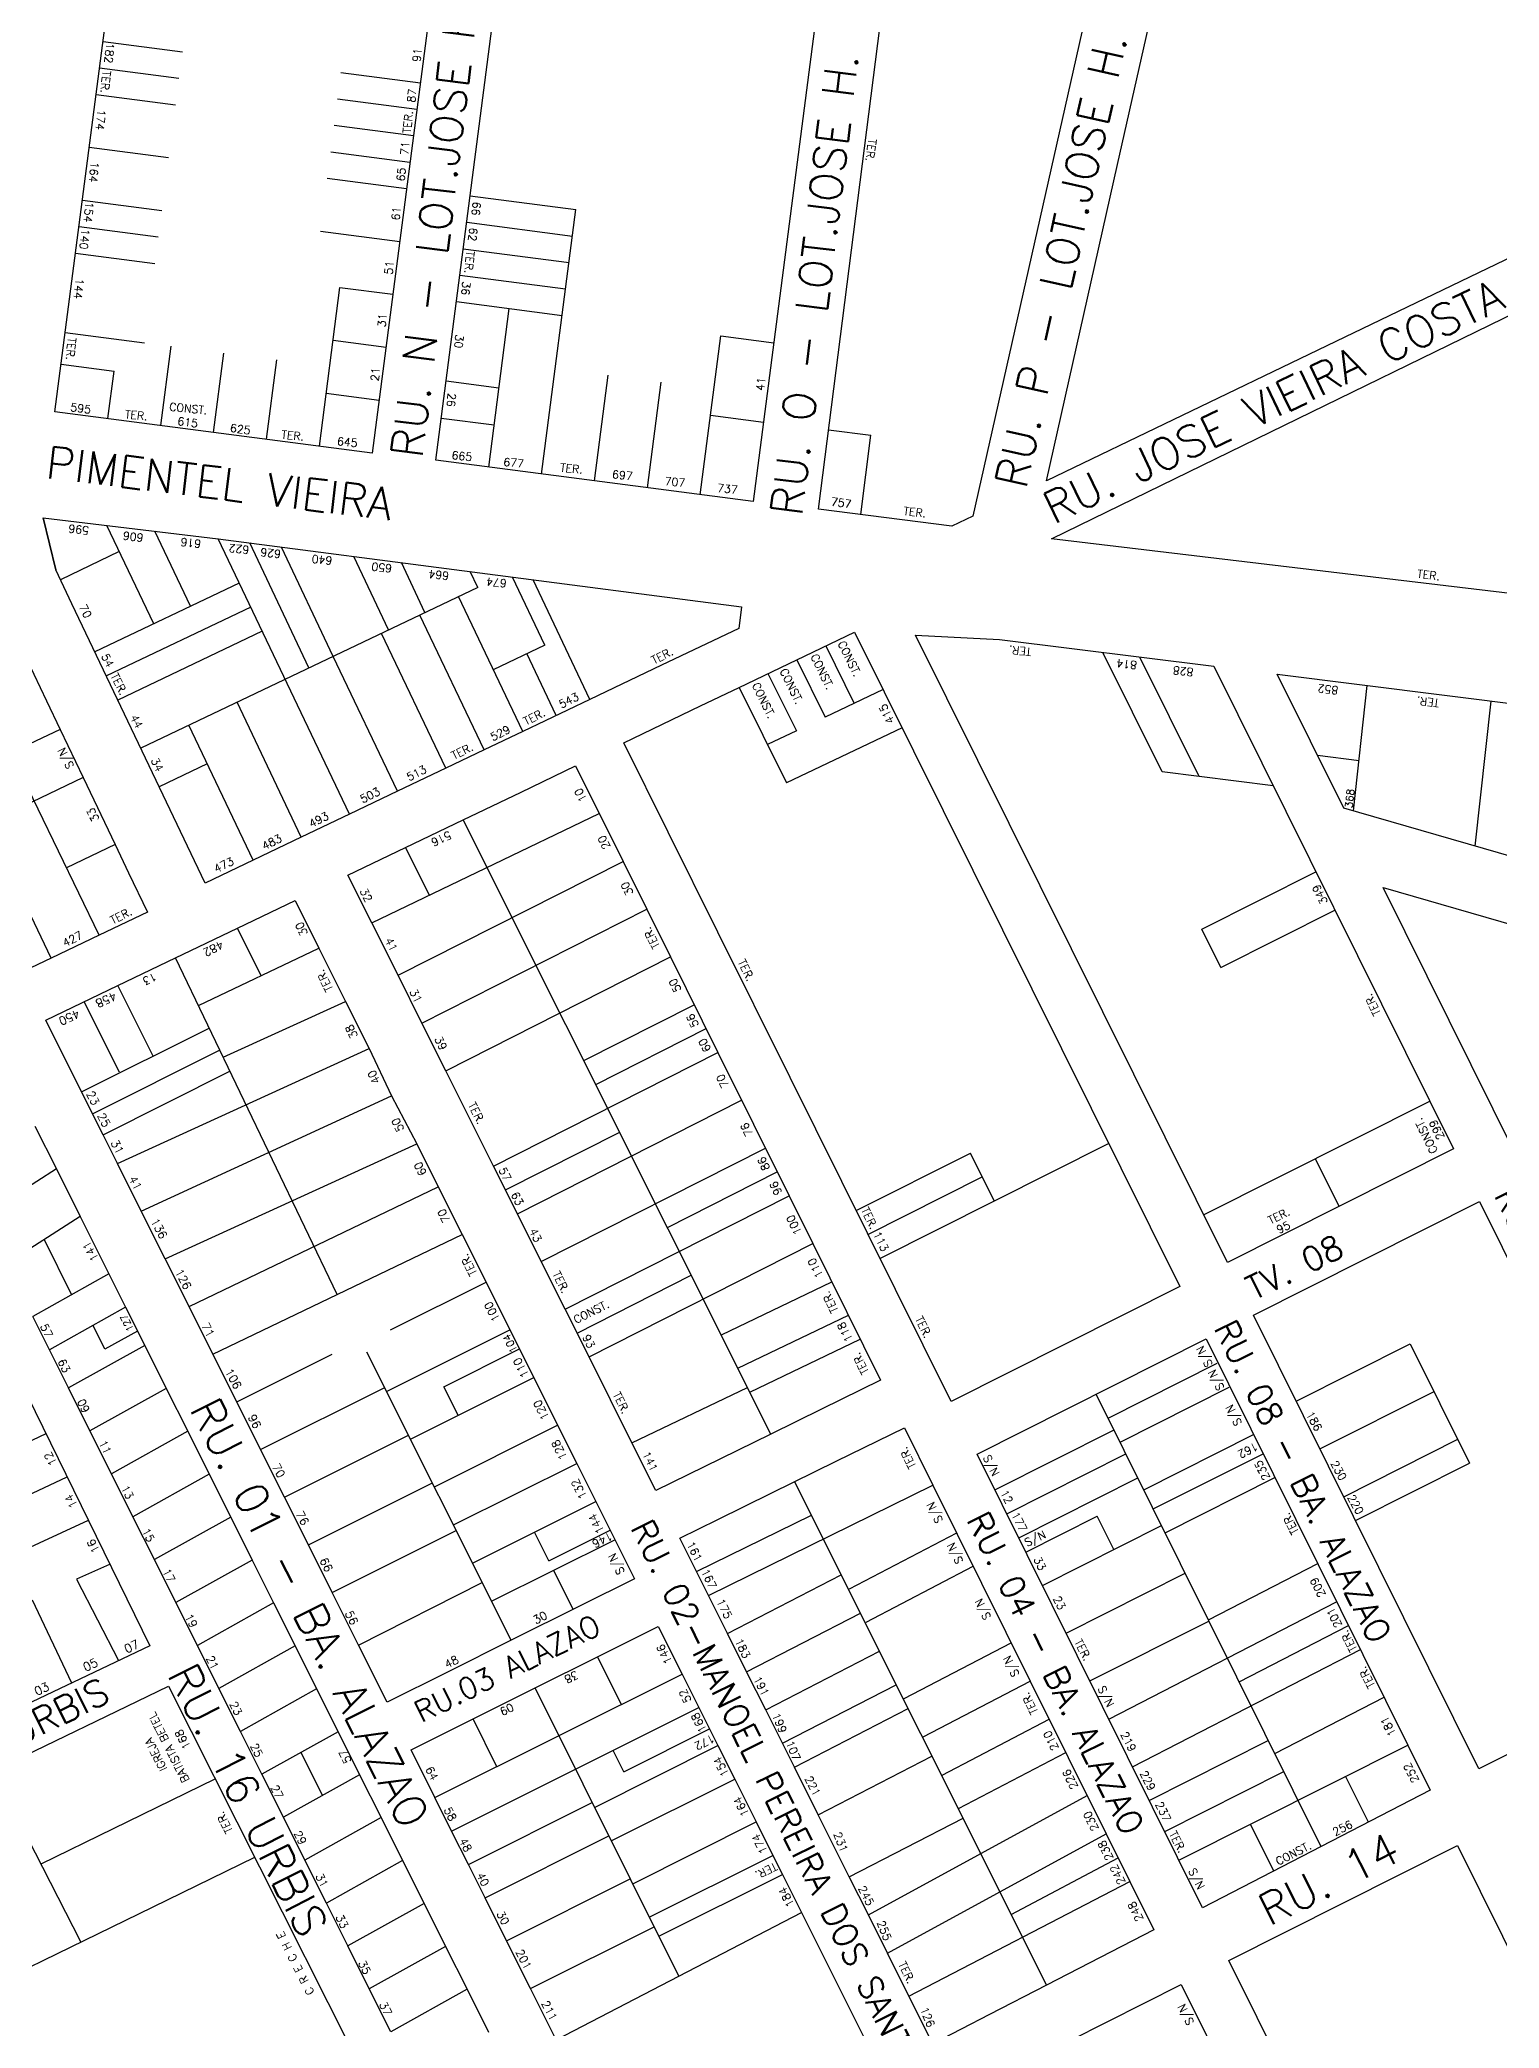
# Model space of a CAD drawing. Extents: x 714896 to 749292, y 8417558 to 8447149.
# Drawn here: x 738520.5 to 738794.2, y 8428348.7 to 8428721.5 of the extents above; entities that cross this region are included whole.
import ezdxf

# ---------------------------------------------------------------- set-up
doc = ezdxf.new("R2010")
doc.units = 0
doc.header["$MEASUREMENT"] = 0
for name, color, linetype in [('LOTE', 7, 'CONTINUOUS'), ('NUM-PORTA', 7, 'CONTINUOUS'), ('QUADRA', 6, 'CONTINUOUS'), ('TEXTO', 7, 'CONTINUOUS'), ('TEXTODERUA', 3, 'CONTINUOUS')]:
    doc.layers.add(name, color=color, linetype=linetype)
doc.styles.add('ROMANS', font='ROMANS.SHX', dxfattribs={"height": 1.5})

msp = doc.modelspace()

# ---------------------------------------------------------------- linework, layer by layer
at = {"layer": 'LOTE', "color": 7}
for p, q in [((738543.18, 8428649.22), (738545.12, 8428664.09)), ((738553.1, 8428647.93), (738555.03, 8428662.8)), ((738563.02, 8428646.64), (738564.95, 8428661.51)), ((738533.27, 8428650.5), (738534.43, 8428659.43)), ((738539.54, 8428501.95), (738586.49, 8428523.56, 521.27)), ((738523.62, 8428509.84), (738509.77, 8428500.97)), ((738528.09, 8428500.9), (738514.25, 8428492.03)), ((738533.47, 8428490.17), (738519.17, 8428482.2)), ((738536.6, 8428483.91), (738522.3, 8428475.94)), ((738538.84, 8428479.44), (738532.72, 8428476.03)), ((738540.18, 8428476.75), (738525.89, 8428468.78)), ((738544.21, 8428468.7), (738529.91, 8428460.74)), ((738521.61, 8428460.16, 523.35), (738507.68, 8428453.61, 524.44)), ((738548.24, 8428460.66), (738533.94, 8428452.69)), ((738525.59, 8428452.03, 523.35), (738511.52, 8428445.48, 524.51)), ((738552.27, 8428452.61), (738537.97, 8428444.64)), ((738556.3, 8428444.56), (738542, 8428436.59)), ((738529.57, 8428443.9, 523.35), (738515.36, 8428437.34, 524.61)), ((738533.58, 8428435.69, 523.35), (738527.37, 8428432.96, 524.25)), ((738560.33, 8428436.51), (738546.03, 8428428.54)), ((738527.37, 8428432.96, 524.25), (738535.27, 8428417.66, 525.98)), ((738519.07, 8428429.06, 524.77), (738526.45, 8428413.47, 525.98)), ((738564.36, 8428428.47), (738550.06, 8428420.5)), ((738568.38, 8428420.42), (738554.09, 8428412.45)), ((738629.57, 8428409.43, 83.15), (738625.11, 8428418.38)), ((738572.41, 8428412.37), (738558.12, 8428404.4)), ((738640.33, 8428358.5, 502.01), (738613.38, 8428412.53)), ((738576.44, 8428404.32), (738562.15, 8428396.35)), ((738606.22, 8428397.77, 83.15), (738601.75, 8428406.72)), ((738630.02, 8428396.8), (738628.01, 8428400.83, -37.42)), ((738528.22, 8428364.94, 525.07), (738511.77, 8428397.03, 524.31)), ((738580.47, 8428396.28), (738566.18, 8428388.31)), ((738584.5, 8428388.23), (738570.21, 8428380.26)), ((738588.53, 8428380.18), (738574.24, 8428372.21)), ((738592.56, 8428372.13), (738578.27, 8428364.16)), ((738596.59, 8428364.08), (738582.29, 8428356.11)), ((738600.62, 8428356.04), (738586.32, 8428348.07))]:
    msp.add_line(p, q, dxfattribs=at)
at = {"layer": 'LOTE', "color": 7, "linetype": 'CONTINUOUS'}
for p, q in [((738541.87, 8428612.03, 477.49), (738533.07, 8428630.48, 477.49)), ((738548.76, 8428615.32, 477.49), (738542.05, 8428629.4, 477.49)), ((738578.58, 8428576.36, 477.49), (738553.96, 8428627.97, 477.49)), ((738570.98, 8428603.78, 477.49), (738559.91, 8428627.2, 477.49)), ((738535.41, 8428625.57, 477.49), (738524.38, 8428620.31, 477.49)), ((738575.55, 8428605.94, 477.49), (738565.86, 8428626.42, 477.49)), ((738585.9, 8428610.88, 477.49), (738579.39, 8428624.67, 477.49)), ((738592.74, 8428614.14, 477.49), (738588.31, 8428623.51, 477.49)), ((738557.91, 8428619.68, 477.49), (738530.83, 8428606.77, 477.49)), ((738602.63, 8428618.85, 477.49), (738601.2, 8428621.83, 477.49)), ((738615.2, 8428608.05, 477.49), (738609.14, 8428620.8, 477.49)), ((738623.68, 8428597.87, 477.49), (738613.01, 8428620.3, 477.49)), ((738602.63, 8428618.85, 477.49), (738539.44, 8428588.72, 477.49)), ((738611.07, 8428591.86, 477.49), (738599.02, 8428617.13, 477.49)), ((738560.06, 8428615.17, 477.49), (738532.99, 8428602.26, 477.49)), ((738603.85, 8428588.41, 477.49), (738591.79, 8428613.69, 477.49)), ((738562.22, 8428610.66, 477.49), (738535.14, 8428597.74, 477.49)), ((738596.63, 8428584.97, 477.49), (738584.57, 8428610.24, 477.49)), ((738587.6, 8428580.67, 477.49), (738575.55, 8428605.94, 477.49)), ((738615.2, 8428608.05, 477.49), (738605.54, 8428603.44, 477.49)), ((738617.36, 8428594.86, 477.49), (738611.85, 8428606.45, 477.49)), ((738531.65, 8428553.65, 477.49), (738507.65, 8428603.15, 477.49)), ((738522.62, 8428549.34, 477.49), (738498.94, 8428599, 477.49)), ((738569.55, 8428572.05, 477.49), (738557.5, 8428597.33, 477.49)), ((738524.32, 8428592.25, 477.49), (738515.07, 8428587.84, 477.49)), ((738560.52, 8428567.75, 477.49), (738548.47, 8428593.02, 477.49)), ((738528.62, 8428583.23, 477.49), (738420.02, 8428531.42, 477.49)), ((738551.91, 8428585.8, 477.49), (738542.89, 8428581.5, 477.49)), ((738534.62, 8428570.66, 477.49), (738525.51, 8428566.32, 477.49))]:
    msp.add_line(p, q, dxfattribs=at)
at = {"layer": 'LOTE'}
for p, q in [((738730.96, 8428584.29), (738719.84, 8428606.68)), ((738737.9, 8428583.42), (738726.78, 8428605.81)), ((738766.88, 8428576.97), (738769.45, 8428600.47)), ((738789.7, 8428570.37), (738792.68, 8428597.56)), ((738767.91, 8428586.38), (738760.14, 8428587.35)), ((738751.8, 8428581.68), (738730.96, 8428584.29))]:
    msp.add_line(p, q, dxfattribs=at)
at = {"layer": 'LOTE', "color": 7}
for points in [[(738532.37, 8428721.21), (738547.24, 8428719.28)], [(738531.72, 8428716.25), (738546.6, 8428714.32)], [(738576.99, 8428715.41), (738591.87, 8428713.48)], [(738531.08, 8428711.29), (738545.95, 8428709.36)], [(738576.35, 8428710.45), (738591.22, 8428708.52)], [(738575.7, 8428705.5), (738590.58, 8428703.56)], [(738529.79, 8428701.37), (738544.67, 8428699.44)], [(738575.06, 8428700.54), (738589.93, 8428698.61)], [(738574.42, 8428695.58), (738589.29, 8428693.65)], [(738528.5, 8428691.46), (738543.38, 8428689.53)], [(738601.21, 8428692.27), (738621.05, 8428689.7)], [(738600.57, 8428687.32), (738620.4, 8428684.74)], [(738614.61, 8428640.11), (738621.05, 8428689.7)], [(738527.86, 8428686.5), (738542.73, 8428684.57)], [(738573.13, 8428685.66), (738588, 8428683.73)], [(738527.21, 8428681.54), (738542.09, 8428679.61)], [(738599.92, 8428682.36), (738619.76, 8428679.78)], [(738599.28, 8428677.4), (738619.11, 8428674.82)], [(738572.93, 8428645.35), (738576.8, 8428675.1)], [(738576.8, 8428675.1), (738586.71, 8428673.81)], [(738598.64, 8428672.44), (738618.47, 8428669.86)], [(738604.69, 8428641.4), (738608.55, 8428671.15)], [(738525.28, 8428666.67), (738540.16, 8428664.73)], [(738575.51, 8428665.19), (738585.43, 8428663.9)], [(738644.36, 8428636.25), (738648.22, 8428666)], [(738648.22, 8428666), (738658.14, 8428664.71)], [(738524.51, 8428660.72), (738534.43, 8428659.43)], [(738596.7, 8428657.57), (738606.62, 8428656.28)], [(738624.52, 8428638.83), (738627.1, 8428658.66)], [(738634.44, 8428637.54), (738637.02, 8428657.37)], [(738574.22, 8428655.27), (738584.14, 8428653.98)], [(738595.8, 8428650.62), (738605.72, 8428649.34)], [(738646.29, 8428651.13), (738656.21, 8428649.84)], [(738668.43, 8428648.43), (738676.36, 8428647.42)], [(738674.47, 8428632.54), (738676.36, 8428647.42)], [(738662.47, 8428605.29), (738667.81, 8428594.55)], [(738667.89, 8428607.88), (738673.23, 8428597.13)], [(738657.06, 8428602.71), (738662.4, 8428591.97)], [(738651.64, 8428600.13), (738660.54, 8428582.22)], [(738678.65, 8428599.71), (738667.81, 8428594.55)], [(738662.4, 8428591.97), (738656.98, 8428589.39)], [(738682.21, 8428592.55), (738660.54, 8428582.22)], [(738582.77, 8428555.97), (738625.43, 8428576.45)], [(738657.58, 8428460.14), (738599.93, 8428575.3)], [(738587.69, 8428546.14), (738629.88, 8428567.49)], [(738593.58, 8428561.16), (738589.11, 8428570.11)], [(738738.41, 8428554.77), (738759.81, 8428565.53)], [(738592.17, 8428537.19), (738634.33, 8428558.54)], [(738741.96, 8428547.6), (738763.36, 8428558.36)], [(738741.96, 8428547.6), (738738.41, 8428554.77)], [(738596.64, 8428528.25), (738638.78, 8428549.58)], [(738622.53, 8428530.15), (738643.23, 8428540.62)], [(738624.76, 8428525.67), (738645.45, 8428536.15)], [(738605.6, 8428510.37), (738647.67, 8428531.67)], [(738610.07, 8428501.43), (738652.12, 8428522.71)], [(738738.77, 8428501.22), (738781.17, 8428522.55)], [(738607.84, 8428505.9), (738629.25, 8428516.74)], [(738614.55, 8428492.48), (738656.57, 8428513.75)], [(738673.6, 8428502.03), (738695.04, 8428512.81)], [(738678.05, 8428493.07), (738720.93, 8428514.64)], [(738699.49, 8428503.86), (738695.04, 8428512.81)], [(738764.17, 8428502.8), (738759.73, 8428511.76)], [(738638.2, 8428498.85), (738658.79, 8428509.28)], [(738675.82, 8428497.55), (738697.26, 8428508.33)], [(738619.03, 8428483.54), (738661.02, 8428504.8)], [(738623.51, 8428474.6), (738665.47, 8428495.84)], [(738621.27, 8428479.07), (738642.68, 8428489.91)], [(738648.32, 8428478.74), (738669.02, 8428488.68)], [(738651.43, 8428472.47), (738672.14, 8428482.41)], [(738653.65, 8428467.99), (738674.36, 8428477.93)], [(738756.13, 8428466.3), (738777.52, 8428477.06)], [(738777.52, 8428477.06), (738788.64, 8428454.67)], [(738720.86, 8428463.12), (738741.33, 8428473.41)], [(738631.56, 8428458.5), (738653.2, 8428468.89)], [(738760.8, 8428382.77), (738718.63, 8428467.59)], [(738723.08, 8428458.64), (738743.55, 8428468.93)], [(738760.58, 8428457.34), (738781.97, 8428468.1)], [(738699.62, 8428449.67), (738721.96, 8428460.9)], [(738727.54, 8428449.68), (738748.14, 8428460.05)], [(738701.85, 8428445.19), (738724.19, 8428456.42)], [(738729.32, 8428446.1), (738749.92, 8428456.46)], [(738765.03, 8428448.39), (738786.42, 8428459.15)], [(738704.08, 8428440.71), (738726.41, 8428451.94)], [(738731.54, 8428441.62), (738752.14, 8428451.99)], [(738767.25, 8428443.91), (738788.64, 8428454.67)], [(738645.89, 8428429.89), (738687.99, 8428450.56)], [(738662.06, 8428451.2), (738709.31, 8428356.82)], [(738643.65, 8428434.36), (738665.2, 8428444.94)], [(738705.41, 8428438.02), (738718.81, 8428444.76)], [(738721.93, 8428438.5), (738718.81, 8428444.76)], [(738672.34, 8428431.13), (738692.45, 8428441.6)], [(738708.53, 8428431.76), (738730.86, 8428442.99)], [(738649.47, 8428422.74), (738670.81, 8428433.72)], [(738675.46, 8428424.86), (738695.56, 8428435.34)], [(738712.98, 8428422.8), (738735.31, 8428434.03)], [(738739.66, 8428425.3), (738760.15, 8428435.86)], [(738653.05, 8428415.58), (738674.39, 8428426.57)], [(738720.99, 8428406.68), (738763.71, 8428428.7)], [(738717.43, 8428413.85), (738739.77, 8428425.08)], [(738745.44, 8428413.66), (738765.93, 8428424.22)], [(738656.63, 8428408.43), (738677.98, 8428419.41)], [(738682.58, 8428410.53), (738702.68, 8428421.01)], [(738725.44, 8428397.73), (738768.16, 8428419.74)], [(738659.77, 8428402.17), (738681.11, 8428413.15)], [(738686.14, 8428403.37), (738706.24, 8428413.84)], [(738662.01, 8428397.7), (738683.35, 8428408.68)], [(738752.12, 8428400.23), (738772.61, 8428410.79)], [(738689.7, 8428396.21), (738709.81, 8428406.68)], [(738666.48, 8428388.76), (738687.82, 8428399.74)], [(738692.82, 8428389.94), (738712.92, 8428400.41)], [(738728.56, 8428391.46), (738750.89, 8428402.69)], [(738734.13, 8428380.24), (738777.05, 8428401.83)], [(738731.46, 8428385.62), (738753.8, 8428396.85)], [(738675.89, 8428369.98), (738716.93, 8428392.35)], [(738769.68, 8428387.36), (738765.4, 8428395.97)], [(738672.3, 8428377.13), (738693.64, 8428388.11)], [(738679.47, 8428362.83), (738720.49, 8428385.19)], [(738751.91, 8428378.18), (738747.54, 8428386.98)], [(738702.68, 8428370.07), (738722.71, 8428380.71)], [(738683.5, 8428354.78), (738724.94, 8428376.24)]]:
    msp.add_lwpolyline(points, dxfattribs=at)
at = {"layer": 'LOTE', "color": 7, "linetype": 'CONTINUOUS', "flags": 128}
for points in [[(738562.01, 8428546.06), (738557.55, 8428554.96)], [(738576.26, 8428486.31), (738545.97, 8428549.4)], [(738550.25, 8428540.47), (738572.85, 8428551.21)], [(738541.76, 8428531.01), (738535.15, 8428544.21)], [(738535.45, 8428527.98), (738528.84, 8428541.18)], [(738554.91, 8428530.78), (738577.83, 8428541.25)], [(738528.34, 8428524.31), (738552.28, 8428536.26)], [(738530.4, 8428520.19), (738554.2, 8428532.08)], [(738535.06, 8428510.89), (738582.25, 8428532.43)], [(738532.37, 8428516.26), (738556.17, 8428528.15)], [(738544.01, 8428493.01), (738591.2, 8428514.55)], [(738548.49, 8428484.07), (738595.23, 8428506.5)], [(738552.97, 8428475.13), (738599.71, 8428497.56)], [(738586.29, 8428479.68), (738604.19, 8428488.62)], [(738585.55, 8428468.13), (738608.66, 8428479.68)], [(738557.44, 8428466.18), (738575.34, 8428475.12)], [(738608.91, 8428421.47), (738581.86, 8428475.49)], [(738596.28, 8428469.02), (738610.45, 8428476.1)], [(738590.02, 8428459.19), (738613.14, 8428470.73)], [(738561.92, 8428457.24), (738585.18, 8428468.86)], [(738598.97, 8428463.66), (738596.28, 8428469.02)], [(738566.4, 8428448.3), (738589.66, 8428459.92)], [(738594.5, 8428450.25), (738617.62, 8428461.79)], [(738598.08, 8428443.09), (738621.2, 8428454.64)], [(738570.87, 8428439.36), (738594.13, 8428450.98)], [(738601.66, 8428435.94), (738624.78, 8428447.48)], [(738575.35, 8428430.42), (738598.61, 8428442.03)], [(738615.98, 8428436.38), (738613.29, 8428441.75)], [(738615.98, 8428436.38), (738627.47, 8428442.12)], [(738605.24, 8428428.79), (738628.36, 8428440.33)], [(738620.54, 8428427.28), (738616.87, 8428434.59)], [(738580.28, 8428420.58), (738603.49, 8428432.28)], [(738594.6, 8428391.97), (738640.98, 8428415.13)], [(738620.97, 8428397.31), (738644.11, 8428408.87)], [(738630.02, 8428396.8), (738646.12, 8428404.85)], [(738624.54, 8428390.15), (738647.69, 8428401.72)], [(738597.74, 8428385.71), (738620.97, 8428397.31)], [(738627.67, 8428383.89), (738650.82, 8428395.46)], [(738600.87, 8428379.45), (738624.1, 8428391.05)], [(738631.69, 8428375.84), (738654.85, 8428387.41)], [(738604, 8428373.19), (738627.22, 8428384.79)], [(738634.81, 8428369.57), (738657.99, 8428381.15)], [(738636.6, 8428365.99), (738659.78, 8428377.57)], [(738608.03, 8428365.14), (738631.24, 8428376.73)], [(738617.32, 8428346.59), (738663.36, 8428370.42)], [(738612.51, 8428356.2), (738635.7, 8428367.78)]]:
    msp.add_lwpolyline(points, dxfattribs=at)
at = {"layer": 'LOTE', "color": 7, "flags": 128}
for points in [[(738526.48, 8428486.27), (738521.36, 8428496.58)], [(738532.72, 8428476.03), (738530.5, 8428480.51)], [(738569.46, 8428400.43), (738573.49, 8428392.38)], [(738520.74, 8428379.55), (738534.35, 8428386.19), (738553.41, 8428395.49)], [(738497.9, 8428350.14), (738541.74, 8428371.53), (738560.8, 8428380.82)]]:
    msp.add_lwpolyline(points, dxfattribs=at)
at = {"layer": 'QUADRA', "color": 6}
for points in [[(738812, 8428688.3), (738760.21, 8428663.37), (738709.27, 8428638.87), (738722.64, 8428698.14), (738739.32, 8428772.11), (738771.16, 8428810.8), (738806.08, 8428853.21)], [(738687.97, 8428345.84), (738683.5, 8428354.78), (738679.47, 8428362.83), (738675.89, 8428369.98), (738672.3, 8428377.13), (738669.17, 8428383.39), (738666.48, 8428388.76), (738662.01, 8428397.7), (738659.77, 8428402.17), (738656.63, 8428408.43), (738653.05, 8428415.58), (738649.47, 8428422.74), (738645.89, 8428429.89), (738643.65, 8428434.36), (738640.52, 8428440.62), (738647.65, 8428444.12), (738657.66, 8428449.04), (738669.99, 8428455.09), (738682.65, 8428461.3), (738687.99, 8428450.56), (738706.24, 8428413.84), (738720.49, 8428385.19), (738729.44, 8428367.18), (738709.31, 8428356.82), (738698.58, 8428351.29), (738687.97, 8428345.84)]]:
    msp.add_lwpolyline(points, dxfattribs=at)
for points in [[(738582.85, 8428644.06), (738523.35, 8428651.79), (738541.38, 8428790.63), (738600.88, 8428782.9)], [(738654.27, 8428634.96), (738594.77, 8428642.69), (738612.8, 8428781.52), (738672.3, 8428773.8)], [(738695.47, 8428632.25), (738695.47, 8428632.25), (738691.54, 8428630.36), (738666.53, 8428633.55), (738684.23, 8428772.42), (738725.89, 8428767.12)], [(738835.07, 8428613.09), (738710.22, 8428627.96), (738836.05, 8428689.32), (738852.01, 8428685.66), (738835.07, 8428613.09)], [(738691.4, 8428466.21), (738675.71, 8428497.77), (738661.2, 8428526.97), (738647.67, 8428554.2), (738638.34, 8428572.96), (738630, 8428589.73), (738644.38, 8428596.64), (738651.64, 8428600.13), (738673.3, 8428610.46), (738734.28, 8428487.77), (738691.4, 8428466.21)], [(738740.68, 8428604.07), (738740.68, 8428604.07), (738740.68, 8428604.07), (738785.61, 8428513.59), (738743.22, 8428492.27), (738684.76, 8428609.89), (738700.48, 8428609.1), (738740.68, 8428604.07)], [(738854.9, 8428551.52), (738765.04, 8428577.5), (738752.58, 8428602.58), (738863.13, 8428588.73), (738854.9, 8428551.52)], [(738636.04, 8428449.56), (738631.56, 8428458.5), (738623.51, 8428474.6), (738619.03, 8428483.54), (738614.55, 8428492.48), (738610.07, 8428501.43), (738605.6, 8428510.37), (738600.1, 8428521.35), (738596.64, 8428528.25), (738592.17, 8428537.19), (738587.69, 8428546.14), (738582.77, 8428555.97), (738578.29, 8428564.91), (738589.11, 8428570.11), (738599.93, 8428575.3), (738610.76, 8428580.5), (738620.99, 8428585.41), (738629.88, 8428567.49), (738638.78, 8428549.58), (738647.67, 8428531.67), (738661.02, 8428504.8), (738665.47, 8428495.84), (738678.18, 8428470.25), (738667.12, 8428464.82), (738657.58, 8428460.14), (738645.11, 8428454.01), (738636.04, 8428449.56)], [(738852.25, 8428539.54), (738831.18, 8428444.32), (738819.65, 8428467.53), (738817.78, 8428471.31), (738772.43, 8428562.62), (738852.25, 8428539.54)], [(738493.75, 8428517.12), (738541.11, 8428420.43), (738509.8, 8428405.55), (738462.68, 8428501.51), (738493.75, 8428517.12)], [(738832.76, 8428418.65), (738832.76, 8428418.65), (738790.4, 8428397.35), (738748.11, 8428482.42), (738790.51, 8428503.74), (738832.76, 8428418.65)], [(738738.58, 8428371.29), (738696.3, 8428456.36), (738739.25, 8428477.96), (738781.27, 8428393.35), (738738.58, 8428371.29)], [(738828.66, 8428297.91), (738785.97, 8428275.94), (738743.49, 8428361.41), (738786.37, 8428382.98), (738828.66, 8428297.91)], [(738735.87, 8428250.16), (738692.91, 8428335.97), (738734.56, 8428356.92), (738777.08, 8428271.37), (738735.87, 8428250.16)]]:
    msp.add_lwpolyline(points, close=True, dxfattribs=at)
at = {"layer": 'QUADRA', "color": 6, "elevation": 477.49}
msp.add_lwpolyline([(738523.51, 8428622.13), (738521.16, 8428631.91), (738553.96, 8428627.97), (738652.11, 8428615.22), (738651.58, 8428611.18), (738651.58, 8428611.18), (738637.07, 8428604.26), (738623.68, 8428597.87), (738611.07, 8428591.86), (738603.85, 8428588.41), (738596.63, 8428584.97), (738587.6, 8428580.67), (738578.58, 8428576.36), (738569.55, 8428572.05), (738560.52, 8428567.75), (738551.5, 8428563.44), (738526.53, 8428615.79), (738523.51, 8428622.13), (738521.16, 8428631.91)], close=True, dxfattribs=at)
msp.add_lwpolyline([(738516.99, 8428607.61), (738521.76, 8428597.61), (738524.32, 8428592.25), (738528.62, 8428583.23), (738534.62, 8428570.66), (738537.15, 8428565.34), (738540.68, 8428557.95), (738540.68, 8428557.95), (738531.65, 8428553.65), (738522.62, 8428549.34), (738513.6, 8428545.04)], dxfattribs=at)
at = {"layer": 'QUADRA', "color": 6, "linetype": 'CONTINUOUS'}
for points in [[(738608.91, 8428421.47), (738596.94, 8428415.49), (738585.65, 8428409.85), (738580.28, 8428420.58), (738575.35, 8428430.42), (738570.87, 8428439.36), (738566.4, 8428448.3), (738561.92, 8428457.24), (738557.44, 8428466.18), (738552.97, 8428475.13), (738548.49, 8428484.07), (738544.01, 8428493.01), (738539.54, 8428501.95), (738535.06, 8428510.89), (738532.37, 8428516.26), (738528.34, 8428524.31), (738521.63, 8428537.72), (738535.15, 8428544.21), (738545.97, 8428549.4), (738557.55, 8428554.96), (738568.37, 8428560.15), (738572.85, 8428551.21), (738577.83, 8428541.25), (738582.25, 8428532.43), (738586.49, 8428523.56), (738591.2, 8428514.55), (738595.23, 8428506.5), (738599.71, 8428497.56), (738604.19, 8428488.62), (738608.66, 8428479.68), (738613.14, 8428470.73), (738617.62, 8428461.79), (738621.2, 8428454.64), (738624.78, 8428447.48), (738632.02, 8428433.01), (738621.85, 8428427.93), (738608.91, 8428421.47)], [(738490.74, 8428386.87), (738511.77, 8428397.03), (738544.64, 8428412.9), (738578.79, 8428345.1), (738491.53, 8428302.54), (738463.56, 8428288.9), (738434.54, 8428274.74), (738416.5, 8428311.12), (738445.61, 8428325.7), (738473.22, 8428339.53), (738478.37, 8428344.35), (738481.83, 8428348.36), (738484.73, 8428352.38), (738487.14, 8428356.38), (738489.5, 8428361.2), (738490.7, 8428364.2), (738492.12, 8428368.55), (738498.38, 8428371.68), (738490.74, 8428386.87)]]:
    msp.add_lwpolyline(points, close=True, dxfattribs=at)
for points in [[(738519.59, 8428517.89), (738523.62, 8428509.84), (738528.09, 8428500.9), (738533.47, 8428490.17), (738536.6, 8428483.91), (738540.18, 8428476.75), (738544.21, 8428468.7), (738548.24, 8428460.66), (738552.27, 8428452.61), (738556.3, 8428444.56), (738560.33, 8428436.51), (738564.36, 8428428.47), (738568.38, 8428420.42), (738572.41, 8428412.37), (738576.44, 8428404.32), (738580.47, 8428396.28), (738584.5, 8428388.23), (738588.53, 8428380.18), (738592.56, 8428372.13), (738596.59, 8428364.08), (738600.62, 8428356.04), (738604.65, 8428347.99)], [(738586.32, 8428348.07), (738582.29, 8428356.11), (738578.27, 8428364.16), (738574.24, 8428372.21), (738570.21, 8428380.26), (738566.18, 8428388.31), (738562.15, 8428396.35), (738558.12, 8428404.4), (738554.09, 8428412.45), (738550.06, 8428420.5), (738546.03, 8428428.54), (738542, 8428436.59), (738537.97, 8428444.64), (738533.94, 8428452.69), (738529.91, 8428460.74), (738525.89, 8428468.78), (738522.3, 8428475.94), (738519.17, 8428482.2)], [(738617.32, 8428346.59), (738612.51, 8428356.2), (738608.03, 8428365.14), (738604, 8428373.19), (738600.87, 8428379.45), (738597.74, 8428385.71), (738594.6, 8428391.97), (738590.12, 8428400.91), (738601.66, 8428406.67), (738613.38, 8428412.53), (738625.11, 8428418.38), (738636.5, 8428424.07), (738640.98, 8428415.13), (738644.11, 8428408.87), (738647.69, 8428401.72), (738650.82, 8428395.46), (738654.85, 8428387.41), (738657.99, 8428381.15), (738659.78, 8428377.57), (738663.36, 8428370.42), (738668.16, 8428360.81), (738673.85, 8428349.46), (738678.18, 8428340.8)]]:
    msp.add_lwpolyline(points, dxfattribs=at)

# ---------------------------------------------------------------- texts
at = {"layer": 'NUM-PORTA', "style": 'ROMANS'}
for s, height, rotation, p in [('182', 1.5, 264.3526, (738532.99, 8428721.03, 477.49)), ('91', 1.5, 84.3526, (738591.87, 8428717.34, 477.49)), ('87', 1.5, 84.3526, (738590.88, 8428709.71, 477.49)), ('174', 1.5, 264.3526, (738531.36, 8428708.51, 477.49)), ('71', 1.5, 84.3526, (738589.6, 8428699.84, 477.49)), ('164', 1.5, 264.3526, (738530.09, 8428698.71, 477.49)), ('65', 1.5, 84.3526, (738588.9, 8428694.93, 477.49)), ('154', 1.5, 264.3526, (738529.11, 8428691.21, 477.49)), ('66', 1.5, 264.3526, (738601.73, 8428691.23, 477.49)), ('61', 1.5, 84.3526, (738587.94, 8428687.6, 477.49)), ('140', 1.5, 264.3526, (738528.35, 8428686.15, 477.49)), ('62', 1.5, 264.3526, (738601.1, 8428686.39, 477.49)), ('51', 1.5, 84.3526, (738586.63, 8428677.46, 477.49)), ('144', 1.5, 264.3526, (738527.25, 8428676.86, 477.49)), ('36', 1.5, 264.3526, (738599.79, 8428676.29, 477.49)), ('31', 1.5, 84.3526, (738585.34, 8428667.59, 477.49)), ('30', 1.5, 264.3526, (738598.5, 8428666.34, 477.49)), ('21', 1.5, 84.3526, (738584.03, 8428657.46, 477.49)), ('41', 1.5, 84.3526, (738656.32, 8428655.64, 477.49)), ('595', 1.5, 352.5362, (738526.17, 8428651.94, 477.49)), ('26', 1.5, 264.3526, (738597.07, 8428655.36, 477.49)), ('615', 1.5, 352.5362, (738546.24, 8428649.33, 477.49)), ('625', 1.5, 352.5362, (738556.1, 8428648.05, 477.49)), ('645', 1.5, 354.3526, (738576.19, 8428645.55, 477.49)), ('665', 1.5, 354.3526, (738597.67, 8428642.94, 477.49)), ('677', 1.5, 354.3526, (738607.37, 8428641.68, 477.49)), ('697', 1.5, 354.3526, (738627.77, 8428639.35, 477.49)), ('707', 1.5, 354.3526, (738637.63, 8428638.07, 477.49)), ('737', 1.5, 354.3526, (738647.48, 8428636.79, 477.49)), ('757', 1.5, 352.3914, (738668.8, 8428634.23, 477.49)), ('596', 1.5, 174.0184, (738529.8, 8428630.26, 477.49)), ('606', 1.5, 173.0759, (738540.02, 8428628.87, 477.49)), ('616', 1.5, 174.0184, (738550.83, 8428627.74, 477.49)), ('622', 1.5, 174.0184, (738559.85, 8428626.61, 477.49)), ('626', 1.5, 174.0184, (738565.79, 8428625.84, 477.49)), ('640', 1.5, 174.0184, (738575.43, 8428624.59, 477.49)), ('650', 1.5, 174.0184, (738586.63, 8428623.13, 477.49)), ('664', 1.5, 174.0184, (738597.33, 8428621.74, 477.49)), ('674', 1.5, 174.0184, (738608.14, 8428620.33, 477.49)), ('70', 1.5, 296.6379, (738527.82, 8428615.22, 477.49)), ('54', 1.5, 296.6379, (738531.98, 8428605.98, 477.49)), ('814', 1.5, 173.6812, (738726.33, 8428605.01)), ('828', 1.5, 173.6812, (738736.92, 8428603.68)), ('543', 1.5, 26.6379, (738618.33, 8428596.15, 477.49)), ('852', 1.5, 173.6812, (738764.08, 8428600.28)), ('44', 1.5, 296.6379, (738537.42, 8428594.56, 477.49)), ('415', 1.5, 115.9809, (738680.84, 8428593.73)), ('529', 1.5, 26.6379, (738605.47, 8428590.01, 477.49)), ('S/N', 1.5, 116.6379, (738526.98, 8428585.34, 477.49)), ('34', 1.5, 296.6379, (738541.28, 8428586.46, 477.49)), ('368', 1.4, 84.0002, (738766.67, 8428577.43)), ('33', 1.5, 116.6379, (738531.72, 8428575.4, 477.49)), ('349', 1.5, 116.0018, (738762.09, 8428559.89)), ('427', 1.5, 26.6379, (738525.24, 8428551.42, 477.49)), ('482', 1.51, 207.066, (738554.43, 8428552.7)), ('76', 1.5, 115.9809, (738654.31, 8428516.38)), ('299', 1.5, 116.0018, (738783.99, 8428515.79)), ('86', 1.5, 115.9809, (738657.49, 8428509.98)), ('57', 1.5, 296.4925, (738606.51, 8428509.69)), ('63', 1.5, 296.4925, (738608.81, 8428505.08)), ('96', 1.5, 115.9809, (738659.76, 8428505.4)), ('100', 1.5, 115.9809, (738663.47, 8428497.93)), ('43', 1.5, 296.4925, (738612.24, 8428498.23)), ('113', 1.5, 295.9809, (738676.73, 8428497.66)), ('95', 1.5, 26.0018, (738752.9, 8428497.65)), ('110', 1.5, 115.9809, (738667.48, 8428489.85)), ('93', 1.5, 296.4925, (738622.21, 8428478.34)), ('118', 1.5, 115.9809, (738673.02, 8428477.85)), ('186', 1.5, 298.9347, (738757.9, 8428463.89)), ('230', 1.5, 298.9347, (738762.5, 8428454.63)), ('220', 1.5, 298.9347, (738765.66, 8428448.27)), ('S/N', 1.5, 115.9809, (738689.92, 8428443.9)), ('S/N', 1.5, 115.9809, (738693.72, 8428436.26)), ('S/N', 1.5, 115.9809, (738698.94, 8428425.77)), ('S/N', 1.5, 115.9809, (738704.25, 8428415.07)), ('168', 1.499, 116.8456, (738548.83, 8428401.49)), ('210', 1.5, 115.9809, (738711.65, 8428401.25)), ('226', 1.5, 115.9809, (738715.25, 8428394.01)), ('230', 1.5, 115.9809, (738719.16, 8428386.15)), ('238', 1.5, 115.9809, (738721.89, 8428380.66)), ('242', 1.5, 115.9809, (738724.14, 8428376.14)), ('248', 1.5, 115.9809, (738727.5, 8428369.21))]:
    msp.add_text(s, height=height, rotation=rotation, dxfattribs=at).set_placement(p)
at = {"layer": 'NUM-PORTA', "color": 7, "style": 'ROMANS'}
for s, height, rotation, p in [('513', 1.5, 26.6379, (738589.76, 8428582.52, 477.49)), ('503', 1.5, 26.6379, (738581.06, 8428578.37, 477.49)), ('10', 1.5, 116.8612, (738623.17, 8428579.1)), ('493', 1.5, 26.6379, (738571.43, 8428573.78, 477.49)), ('483', 1.5, 26.6379, (738562.63, 8428569.58, 477.49)), ('516', 1.5, 205.3597, (738597.22, 8428573.25)), ('20', 1.5, 116.8612, (738627.56, 8428570.25)), ('473', 1.5, 26.6379, (738553.64, 8428565.3, 477.49)), ('32', 1.5, 296.8612, (738580.46, 8428561.99)), ('30', 1.5, 116.8612, (738631.87, 8428561.57)), ('30', 1.516, 116.0091, (738570.84, 8428553.99)), ('41', 1.5, 296.8612, (738585.16, 8428552.73)), ('13', 1.485, 205.4178, (738541.94, 8428546.67)), ('50', 1.5, 116.8612, (738640.88, 8428543.43)), ('458', 1.557, 204.8314, (738534.43, 8428543.1)), ('31', 1.5, 296.8612, (738589.77, 8428543.1)), ('450', 1.557, 204.8314, (738527.53, 8428539.79)), ('56', 1.5, 116.8612, (738644.15, 8428536.84)), ('38', 1.519, 116.4188, (738580.22, 8428534.76)), ('39', 1.5, 296.8612, (738594.47, 8428534.22)), ('60', 1.5, 116.8612, (738646.45, 8428532.21)), ('40', 1.519, 116.4188, (738584.41, 8428526.21)), ('70', 1.5, 116.8612, (738649.78, 8428525.5)), ('23', 1.557, 297.8419, (738529.17, 8428523.94)), ('25', 1.557, 297.8419, (738531.23, 8428519.83)), ('50', 1.519, 116.4188, (738588.88, 8428517.27)), ('31', 1.557, 297.8419, (738533.75, 8428514.79)), ('41', 1.557, 297.8419, (738537.13, 8428508.05)), ('60', 1.519, 116.4188, (738593.12, 8428509.01)), ('70', 1.519, 116.4188, (738597.52, 8428500.21)), ('136', 1.557, 297.8509, (738541.25, 8428500.09)), ('141', 1.499, 118.2207, (738531.58, 8428493.02)), ('126', 1.557, 297.8668, (738545.78, 8428490.58)), ('127', 1.3, 116.552, (738538.16, 8428479.76)), ('100', 1.5, 116.4621, (738606.85, 8428481.68)), ('57', 1.499, 296.552, (738520.52, 8428480.35)), ('71', 1.558, 297.8794, (738550.74, 8428480.47)), ('104', 1.4, 116.4621, (738610.14, 8428475.8)), ('110', 1.52, 116.4621, (738612.29, 8428471.14)), ('S/N', 1.5, 116.9995, (738740.52, 8428473.18)), ('63', 1.499, 296.552, (738523.82, 8428473.75)), ('106', 1.558, 297.8897, (738555.18, 8428471.92)), ('S/N', 1.5, 116.9995, (738742.71, 8428468.76)), ('09', 1.499, 296.5516, (738527.45, 8428466.24)), ('96', 1.558, 297.8897, (738559.48, 8428463.32)), ('120', 1.52, 116.4595, (738616.08, 8428463.23)), ('S/N', 1.5, 116.9995, (738746, 8428462.15)), ('12', 1.511, 117.4174, (738523.76, 8428454.67)), ('11', 1.496, 296.5558, (738531.53, 8428458.49)), ('128', 1.52, 116.4595, (738619.47, 8428455.75)), ('141', 1.5, 295.9737, (738633.45, 8428456.41)), ('S/N', 1.5, 296.9995, (738697.33, 8428455.74)), ('162', 1.5, 206.9995, (738748.45, 8428458.61)), ('70', 1.558, 297.8957, (738563.98, 8428454.11)), ('235', 1.5, 116.9995, (738751.28, 8428451.96)), ('14', 1.511, 117.4059, (738527.65, 8428446.72)), ('13', 1.493, 296.5569, (738535.69, 8428450.06)), ('132', 1.52, 116.4595, (738623.16, 8428448.39)), ('12', 1.5, 296.9995, (738700.59, 8428449.18)), ('76', 1.558, 297.9095, (738568.45, 8428445.19)), ('144', 1.52, 116.4595, (738626.41, 8428441.89)), ('177', 1.5, 296.9995, (738702.64, 8428445.06)), ('15', 1.499, 296.5578, (738539.61, 8428442.02)), ('146', 1.52, 206.4595, (738627.41, 8428441.81)), ('S/N', 1.5, 25.4181, (738705.64, 8428439)), ('16', 1.512, 117.39, (738531.8, 8428438.32)), ('S/N', 1.52, 116.4595, (738630.24, 8428434.25)), ('161', 1.5, 295.9697, (738641.76, 8428439.53)), ('33', 1.5, 296.9995, (738706.81, 8428436.67)), ('17', 1.507, 296.5551, (738543.47, 8428434.44)), ('66', 1.558, 297.9095, (738572.9, 8428436.46)), ('167', 1.5, 295.9899, (738644.47, 8428434.4)), ('23', 1.5, 296.9995, (738710.47, 8428429.3)), ('209', 1.5, 116.9995, (738761.71, 8428430.01)), ('19', 1.509, 296.5531, (738547.64, 8428425.97)), ('56', 1.558, 297.9138, (738577.66, 8428426.52)), ('30', 1.545, 27.5534, (738613.52, 8428424.43)), ('175', 1.5, 295.9697, (738647.38, 8428428.79)), ('201', 1.5, 116.9995, (738764.79, 8428424.31)), ('07', 1.612, 25.7534, (738536.83, 8428418.98)), ('21', 1.51, 296.5536, (738551.62, 8428418.12)), ('48', 1.545, 27.5534, (738596.9, 8428416.13)), ('146', 1.503, 116.2548, (738639.14, 8428417.45)), ('183', 1.5, 295.9697, (738650.79, 8428421.38)), ('05', 1.615, 25.6424, (738529.1, 8428415.56)), ('38', 1.505, 207.007, (738621.01, 8428415.82, 4.59)), ('03', 1.617, 25.5766, (738519.96, 8428411.04)), ('52', 1.503, 116.2548, (738642.77, 8428410.2)), ('191', 1.5, 296.9995, (738654.25, 8428414.27)), ('S/N', 1.5, 296.9995, (738718.85, 8428412.44)), ('23', 1.51, 296.5552, (738556.03, 8428409.53)), ('09', 1.505, 207.007, (738608.9, 8428409.76, 4.59)), ('168', 1.503, 116.2381, (738645.62, 8428404.61)), ('199', 1.5, 292.6322, (738657.78, 8428407.46)), ('172', 1.503, 206.2381, (738646.57, 8428403.86)), ('219', 1.5, 296.9995, (738723.12, 8428403.86)), ('181', 1.5, 116.9995, (738774.91, 8428403.93)), ('25', 1.51, 296.5545, (738559.91, 8428401.68)), ('57', 1.511, 116.5532, (738579.01, 8428398.85)), ('107', 1.5, 292.6322, (738660.37, 8428402.29)), ('64', 1.505, 297.007, (738592.78, 8428397.33)), ('154', 1.503, 116.2381, (738649.81, 8428396.35)), ('229', 1.5, 296.9995, (738726.75, 8428396.55)), ('252', 1.5, 116.9995, (738779.23, 8428395.23)), ('27', 1.511, 296.5532, (738563.74, 8428393.88)), ('221', 1.5, 296.9995, (738663.91, 8428395.55)), ('58', 1.505, 297.007, (738596.23, 8428389.7)), ('164', 1.503, 116.2179, (738653.57, 8428388.88)), ('237', 1.5, 296.9995, (738729.64, 8428390.73)), ('29', 1.511, 296.554, (738568.09, 8428385.29)), ('174', 1.502, 116.2217, (738657.02, 8428381.89)), ('231', 1.5, 291.7879, (738669.32, 8428385.15)), ('256', 1.5, 26.9995, (738763.42, 8428384.72)), ('48', 1.505, 297.007, (738599.11, 8428383.91)), ('31', 1.511, 296.5547, (738572.16, 8428377.28)), ('40', 1.505, 297.007, (738602.34, 8428377.47)), ('S/N', 1.5, 296.9995, (738735.84, 8428378.26)), ('184', 1.5, 116.2217, (738662.04, 8428371.91)), ('245', 1.5, 296.9995, (738673.93, 8428374.97)), ('33', 1.511, 296.5536, (738575.93, 8428369.58)), ('30', 1.505, 297.007, (738606.11, 8428370.24)), ('255', 1.5, 291.7879, (738677.46, 8428368.57)), ('201', 1.505, 297.007, (738609.7, 8428363.06)), ('35', 1.511, 296.5525, (738580.16, 8428360.97)), ('37', 1.511, 296.5532, (738584.1, 8428353.23)), ('211', 1.505, 297.007, (738614.53, 8428353.42)), ('126', 1.5, 291.7879, (738685.58, 8428352.35)), ('S/N', 1.5, 116.9995, (738737.04, 8428349.82))]:
    msp.add_text(s, height=height, rotation=rotation, dxfattribs=at).set_placement(p)
at = {"layer": 'TEXTO', "style": 'ROMANS'}
for s, height, rotation, p in [('TER.', 1.5, 264.3526, (738532.31, 8428715.79, 477.49)), ('TER.', 1.5, 84.3526, (738590.06, 8428703.93, 477.49)), ('TER.', 1.5, 262.3914, (738675.92, 8428703.02, 477.49)), ('TER.', 1.5, 264.3526, (738600.53, 8428682.01, 477.49)), ('TER.', 1.5, 264.3526, (738525.81, 8428665.77, 477.49)), ('CONST.', 1.5, 354.3526, (738544.73, 8428652.01, 477.49)), ('TER.', 1.5, 354.3526, (738536.42, 8428650.6, 477.49)), ('TER.', 1.5, 354.3526, (738565.75, 8428646.79, 477.49)), ('TER.', 1.5, 354.3526, (738618.03, 8428640.61, 477.49)), ('TER.', 1.5, 353.3265, (738682.41, 8428632.47, 477.49)), ('TER.', 1.5, 353.1924, (738778.76, 8428620.7)), ('CONST.', 1.5, 295.9809, (738670.12, 8428608.39)), ('TER.', 1.5, 26.6379, (738635.67, 8428604.42, 477.49)), ('CONST.', 1.5, 295.9809, (738665.01, 8428605.95)), ('TER.', 1.5, 173.6812, (738706.52, 8428607.49)), ('TER.', 1.5, 296.6379, (738533.74, 8428602.3, 477.49)), ('CONST.', 1.5, 295.9809, (738659.24, 8428603.21)), ('CONST.', 1.5, 295.9809, (738654.03, 8428600.56)), ('TER.', 1.5, 173.6812, (738783, 8428597.91)), ('TER.', 1.5, 26.6379, (738611.67, 8428592.97, 477.49)), ('TER.', 1.5, 26.6379, (738598.17, 8428586.53, 477.49)), ('TER.', 1.5, 26.6379, (738534.18, 8428555.68, 477.49)), ('TER.', 1.5, 295.9809, (738651.37, 8428548.67)), ('TER.', 1.519, 116.3356, (738575.55, 8428543.54)), ('TER.', 1.5, 116.0018, (738772.04, 8428539.05)), ('TER.', 1.5, 296.5056, (738600.79, 8428521.87)), ('CONST.', 1.5, 116.0018, (738782.72, 8428513.16)), ('TER.', 1.5, 295.9809, (738674.49, 8428502.17)), ('TER.', 1.5, 26.0018, (738751.3, 8428499.42)), ('TER.', 1.52, 116.4539, (738602.56, 8428490.25)), ('TER.', 1.5, 296.4925, (738616.61, 8428490.17)), ('TER.', 1.5, 115.9809, (738670.32, 8428483.28)), ('CONST.', 1.5, 26.4925, (738621.08, 8428480.78)), ('TER.', 1.5, 295.9809, (738684.63, 8428481.77)), ('TER.', 1.5, 115.9809, (738676.04, 8428471.77)), ('TER.', 1.5, 296.4925, (738627.93, 8428467.58)), ('TER.', 1.5, 115.9809, (738684.87, 8428454.08)), ('TER.', 1.5, 115.9809, (738707.75, 8428408.04)), ('BATISTA BETEL', 1.499, 116.8456, (738548.62, 8428395.28)), ('IGREJA', 1.499, 116.8456, (738544.44, 8428397.42)), ('TER.', 1.499, 116.8456, (738556.76, 8428385.75)), ('TER.', 1.5, 206.2279, (738658.29, 8428379.87)), ('C R E C H E', 1.499, 116.8456, (738572.03, 8428355.44)), ('TER.', 1.5, 295.9809, (738681.46, 8428360.77))]:
    msp.add_text(s, height=height, rotation=rotation, dxfattribs=at).set_placement(p)
at = {"layer": 'TEXTO', "color": 7, "style": 'ROMANS'}
for s, rotation, p in [('TER.', 116.8612, (738636.84, 8428551.57)), ('TER.', 116.9995, (738756.67, 8428441.78)), ('TER.', 116.9995, (738767.6, 8428419.77)), ('TER.', 296.9995, (738714.49, 8428421.21)), ('TER.', 116.9995, (738770.99, 8428412.95)), ('TER.', 296.9995, (738732.24, 8428385.23)), ('CONST.', 26.9995, (738752.77, 8428379.22))]:
    msp.add_text(s, height=1.5, rotation=rotation, dxfattribs=at).set_placement(p)
at = {"layer": 'TEXTODERUA', "style": 'ROMANS'}
for s, height, rotation, p in [('RU. N - LOT.JOSE H. NUNES', 6, 82.9969, (738592.24, 8428642.91)), ('RU. P - LOT.JOSE H. NUNES', 6, 77.3549, (738705.43, 8428637.06)), ('RU. O - LOT.JOSE H. NUNES', 6, 82.9969, (738663.43, 8428632.04)), ('RU. JOSE VIEIRA COSTA', 6, 25.6311, (738710.6, 8428630.6)), ('AV. ANTONIETA PIMENTEL VIEIRA', 6, 353.0115, (738460.4, 8428646.89)), ('RU. 09', 4.5, 296.3554, (738793.14, 8428504.93)), ('TV. 08', 4.5, 26.3554, (738748.18, 8428485.11)), ('RU. 08 - BA. ALAZAO', 4.5, 296.3554, (738740.6, 8428480.08)), ('RU. 01 - BA. ALAZAO', 6, 296.7307, (738548.51, 8428464.88)), ('RU. 04 - BA. ALAZAO', 4.5, 296.3554, (738694.19, 8428444.13)), ('RU. 02-MANOEL PEREIRA DOS SANTOS ', 4.5, 296.3554, (738631.18, 8428442.65)), ('RU.03 ALAZAO', 4, 26.4083, (738592.03, 8428405.95)), ('RU. 16 URBIS', 6, 296.7307, (738544.3, 8428415.1)), ('RU.18 - URBIS', 5, 26.3105, (738487.38, 8428387.1)), ('RU. 14', 6, 26.7307, (738751.1, 8428367.76))]:
    msp.add_text(s, height=height, rotation=rotation, dxfattribs=at).set_placement(p)

doc.saveas('drawing.dxf')
